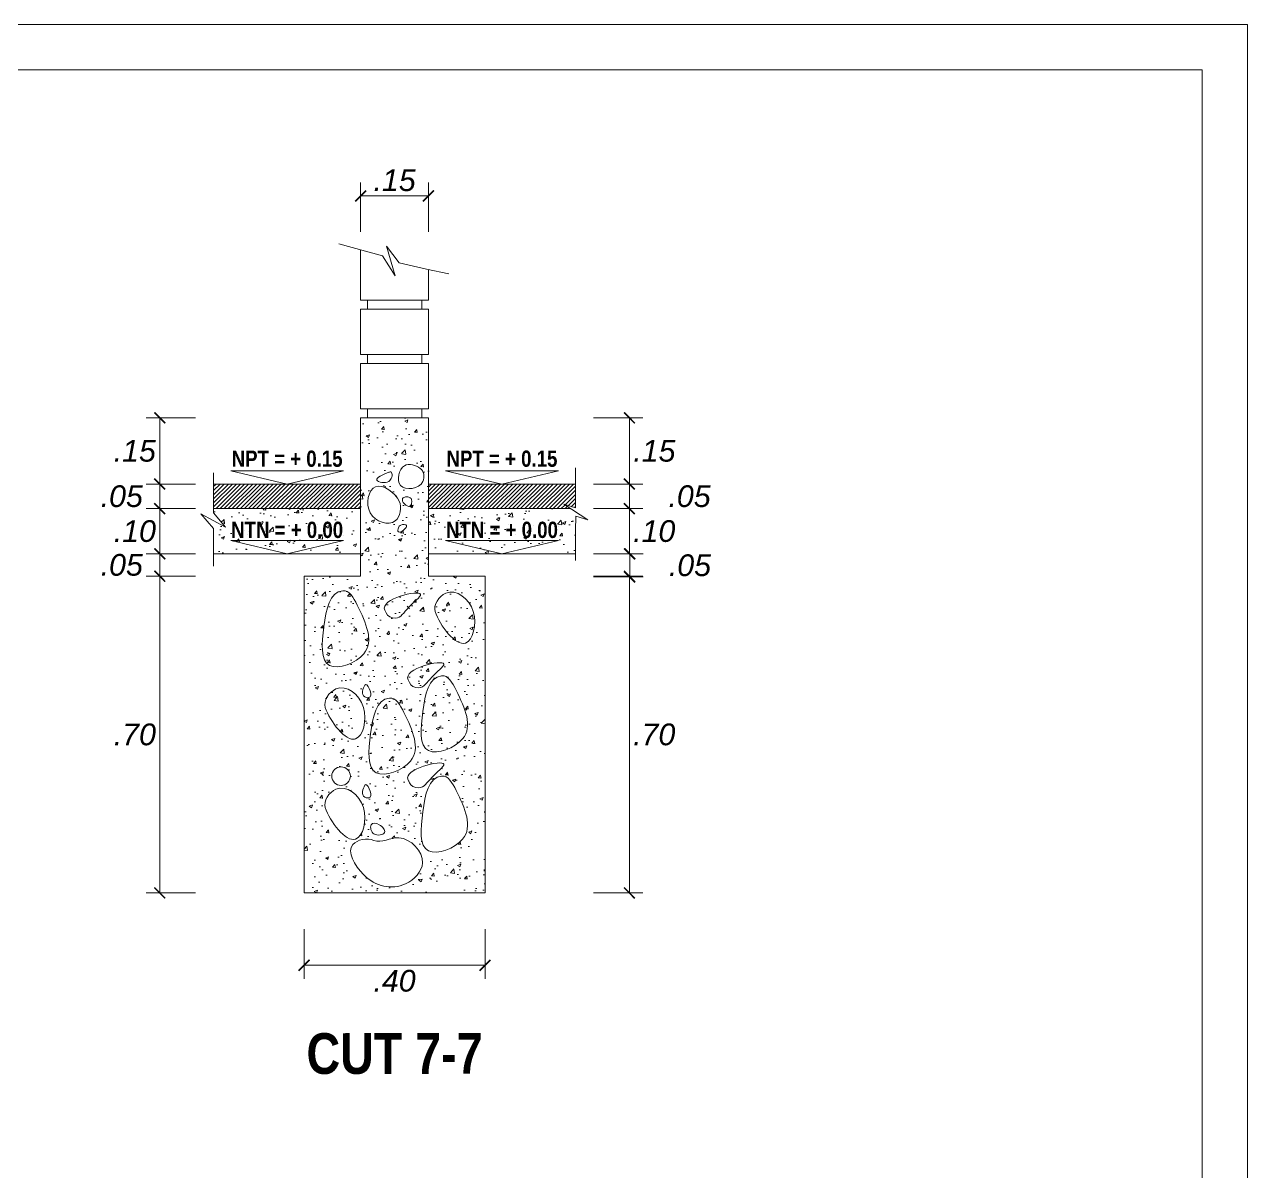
# Model space of a CAD drawing. Header units: millimetres. Extents: x 68 to 194, y 47 to 103.
# Drawn here: x 186.99 to 193.75, y 96.32 to 102.66 of the extents above; entities that cross this region are included whole.
import ezdxf
from ezdxf.enums import TextEntityAlignment as Align

# ---------------------------------------------------------------- set-up
doc = ezdxf.new("R2010")
doc.units = ezdxf.units.MM
doc.linetypes.add('CENTER2', pattern=[28.575, 19.05, -3.175, 3.175, -3.175])
for name, color, linetype, lineweight in [('A_Texto', 43, 'Continuous', 9), ('E_Cimentación', 150, 'Continuous', 50), ('E_Columna', 3, 'Continuous', 25), ('Estribo', 1, 'CENTER2', 20), ('G_Achurados', 54, 'Continuous', 5), ('G_Complemento', 30, 'Continuous', 20), ('G_Texto', 122, 'Continuous', 20)]:
    doc.layers.add(name, color=color, linetype=linetype, lineweight=lineweight)
doc.layers.add('E_Concreto', color=157, linetype='Continuous')
doc.layers.add('G_Acotación', color=171, linetype='Continuous')
doc.styles.add('ARIAL', font='ariali.ttf', dxfattribs={"height": 0.12})
doc.styles.add('Cotas', font='ARIALNB.TTF', dxfattribs={"height": 0.1})
doc.styles.add('Notas', font='ARIALNB.TTF', dxfattribs={"height": 0.15})
doc.dimstyles.new('Lenin_20', dxfattribs={"dimscale": 0.5, "dimtxt": 0.1, "dimasz": 0.12, "dimexe": 0.15, "dimexo": 0.2, "dimgap": 0.05, "dimtad": 2, "dimtih": 1, "dimtoh": 1, "dimlfac": 0.4, "dimzin": 4, "dimdsep": 46, "dimtxsty": 'ARIAL', "dimblk": 'ARCHTICK', "dimcen": 0.12, "dimclrd": 256, "dimclre": 256, "dimclrt": 4, "dimazin": 1, "dimtm": 1e-09, "dimtfac": 1, "dimtmove": 2, "dimatfit": 2, "dimldrblk": 'ARCHTICK', "dimfxl": 0, "dimtolj": 1, "dimlwd": 13, "dimlwe": 18, "dimarcsym": 0})
pattern_1 = [(50, (4.89783, -2.77597), (0.18218467, -0.01593909), [0.01905, -0.20955]), (355, (4.89783, -2.77597), (-0.03524283, 0.19105664), [0.01524, -0.16764]), (100.451, (4.91301, -2.7773), (0.1469425, 0.17511669), [0.01619, -0.17809]), (46.1842, (4.89783, -2.72517), (0.27107904, -0.04204233), [0.028575, -0.314325]), (96.6356, (4.92042, -2.72867), (0.23740423, 0.24742556), [0.024285, -0.267135]), (351.184, (4.89783, -2.72517), (0.2374046, 0.2474251), [0.02286, -0.25146]), (21, (4.92323, -2.73787), (0.15161488, -0.10226552), [0.01905, -0.20955]), (326, (4.92323, -2.73787), (0.06180203, 0.18418797), [0.01524, -0.16764]), (71.4514, (4.93586, -2.74639), (0.21341649, 0.08192286), [0.01619, -0.17809]), (37.5, (4.89783, -2.775966), (0.003088603, 0.084555039), [0, -0.165608, 0, -0.17018, 0, -0.168275]), (7.5, (4.89783, -2.77597), (0.066819663, 0.100180575), [0, -0.097028, 0, -0.161798, 0, -0.064135]), (327.5, (4.841185, -2.775966), (0.135590595, -0.005728744), [0, -0.0635, 0, -0.19812, 0, -0.26289]), (317.5, (4.81579, -2.77597), (0.14812918, 0.02542649), [0, -0.08255, 0, -0.131572, 0, -0.18669])]

# ---------------------------------------------------------------- blocks, each defined once
blk = doc.blocks.new('_ArchTick')
at = {"color": 0, "linetype": 'ByBlock', "const_width": 0.15}
blk.add_lwpolyline([(-0.5, -0.5), (0.5, 0.5)], dxfattribs=at)
blk = doc.blocks.new('*D840')
at = {"layer": 'Defpoints', "color": 0}
for p in [(188.5371, 97.8598), (189.5371, 97.8598), (189.5371, 97.4598)]:
    blk.add_point(p, dxfattribs=at)
at = {"layer": 'G_Acotación', "lineweight": 18}
for p, q in [((188.5371, 97.6598), (188.5371, 97.3848)), ((189.5371, 97.6598), (189.5371, 97.3848))]:
    blk.add_line(p, q, dxfattribs=at)
at = {"layer": 'G_Acotación', "lineweight": 13}
blk.add_line((188.5371, 97.4598), (189.5371, 97.4598), dxfattribs=at)
at = {"layer": 'G_Acotación', "lineweight": 13, "xscale": 0.06, "yscale": 0.06, "zscale": 0.06, "rotation": 180}
blk.add_blockref('_ArchTick', (188.5371, 97.4598), dxfattribs=at)
at = {"layer": 'G_Acotación', "lineweight": 13, "xscale": 0.06, "yscale": 0.06, "zscale": 0.06}
blk.add_blockref('_ArchTick', (189.5371, 97.4598), dxfattribs=at)
at = {"layer": 'G_Acotación', "color": 4, "lineweight": 5, "insert": (189.0371, 97.3736), "char_height": 0.12, "attachment_point": 5, "style": 'ARIAL'}
blk.add_mtext('\\A1;.40', dxfattribs=at)
blk = doc.blocks.new('*D841')
at = {"layer": 'Defpoints', "color": 0}
for p in [(190.0371, 99.6098), (190.3351, 99.6098), (190.0371, 97.8598)]:
    blk.add_point(p, dxfattribs=at)
at = {"layer": 'G_Acotación', "lineweight": 18}
for p, q in [((190.1371, 99.6098), (190.4101, 99.6098)), ((190.1371, 97.8598), (190.4101, 97.8598))]:
    blk.add_line(p, q, dxfattribs=at)
at = {"layer": 'G_Acotación', "lineweight": 13}
blk.add_line((190.3351, 97.8598), (190.3351, 99.6098), dxfattribs=at)
at = {"layer": 'G_Acotación', "lineweight": 13, "xscale": 0.06, "yscale": 0.06, "zscale": 0.06}
for p, rotation in [((190.3351, 99.6098), 90), ((190.3351, 97.8598), 270)]:
    blk.add_blockref('_ArchTick', p, dxfattribs=dict(at, rotation=rotation))
at = {"layer": 'G_Acotación', "color": 4, "lineweight": 5, "insert": (190.4725, 98.7348), "char_height": 0.12, "attachment_point": 5, "style": 'ARIAL'}
blk.add_mtext('\\A1;.70', dxfattribs=at)
blk = doc.blocks.new('*D842')
at = {"layer": 'Defpoints', "color": 0}
for p in [(190.0371, 99.9835), (190.3351, 99.9835), (190.0371, 99.7334)]:
    blk.add_point(p, dxfattribs=at)
at = {"layer": 'G_Acotación', "lineweight": 18}
for p, q in [((190.1371, 99.9835), (190.4101, 99.9835)), ((190.1371, 99.7334), (190.4101, 99.7334))]:
    blk.add_line(p, q, dxfattribs=at)
at = {"layer": 'G_Acotación', "lineweight": 13}
blk.add_line((190.3351, 99.7334), (190.3351, 99.9835), dxfattribs=at)
at = {"layer": 'G_Acotación', "lineweight": 13, "xscale": 0.06, "yscale": 0.06, "zscale": 0.06}
for p, rotation in [((190.3351, 99.9835), 90), ((190.3351, 99.7334), 270)]:
    blk.add_blockref('_ArchTick', p, dxfattribs=dict(at, rotation=rotation))
at = {"layer": 'G_Acotación', "color": 4, "lineweight": 5, "insert": (190.4725, 99.8585), "char_height": 0.12, "attachment_point": 5, "style": 'ARIAL'}
blk.add_mtext('\\A1;.10', dxfattribs=at)
blk = doc.blocks.new('*D850')
at = {"layer": 'Defpoints', "color": 0}
for p in [(190.0371, 100.119), (190.3351, 100.119), (190.0371, 99.9835)]:
    blk.add_point(p, dxfattribs=at)
at = {"layer": 'G_Acotación', "lineweight": 18}
for p, q in [((190.1371, 100.119), (190.4101, 100.119)), ((190.1371, 99.9835), (190.4101, 99.9835))]:
    blk.add_line(p, q, dxfattribs=at)
at = {"layer": 'G_Acotación', "lineweight": 13}
blk.add_line((190.3351, 99.9835), (190.3351, 100.119), dxfattribs=at)
at = {"layer": 'G_Acotación', "lineweight": 13, "xscale": 0.06, "yscale": 0.06, "zscale": 0.06}
for p, rotation in [((190.3351, 100.119), 90), ((190.3351, 99.9835), 270)]:
    blk.add_blockref('_ArchTick', p, dxfattribs=dict(at, rotation=rotation))
at = {"layer": 'G_Acotación', "color": 4, "lineweight": 5, "insert": (190.6676, 100.0512), "char_height": 0.12, "attachment_point": 5, "style": 'ARIAL'}
blk.add_mtext('\\A1;.05', dxfattribs=at)
blk = doc.blocks.new('*D851')
at = {"layer": 'Defpoints', "color": 0}
for p in [(190.0371, 100.4848), (190.3351, 100.4848), (190.0371, 100.119)]:
    blk.add_point(p, dxfattribs=at)
at = {"layer": 'G_Acotación', "lineweight": 18}
for p, q in [((190.1371, 100.4848), (190.4101, 100.4848)), ((190.1371, 100.119), (190.4101, 100.119))]:
    blk.add_line(p, q, dxfattribs=at)
at = {"layer": 'G_Acotación', "lineweight": 13}
blk.add_line((190.3351, 100.119), (190.3351, 100.4848), dxfattribs=at)
at = {"layer": 'G_Acotación', "lineweight": 13, "xscale": 0.06, "yscale": 0.06, "zscale": 0.06}
for p, rotation in [((190.3351, 100.4848), 90), ((190.3351, 100.119), 270)]:
    blk.add_blockref('_ArchTick', p, dxfattribs=dict(at, rotation=rotation))
at = {"layer": 'G_Acotación', "color": 4, "lineweight": 5, "insert": (190.4731, 100.3019), "char_height": 0.12, "attachment_point": 5, "style": 'ARIAL'}
blk.add_mtext('\\A1;.15', dxfattribs=at)
blk = doc.blocks.new('*D843')
at = {"layer": 'Defpoints', "color": 0}
for p in [(188.8496, 101.711), (188.8496, 101.4127), (189.2246, 101.4127)]:
    blk.add_point(p, dxfattribs=at)
at = {"layer": 'G_Acotación', "lineweight": 18}
for p, q in [((188.8496, 101.5127), (188.8496, 101.786)), ((189.2246, 101.5127), (189.2246, 101.786))]:
    blk.add_line(p, q, dxfattribs=at)
at = {"layer": 'G_Acotación', "lineweight": 13}
blk.add_line((189.2246, 101.711), (188.8496, 101.711), dxfattribs=at)
at = {"layer": 'G_Acotación', "lineweight": 13, "xscale": 0.06, "yscale": 0.06, "zscale": 0.06, "rotation": 180}
blk.add_blockref('_ArchTick', (188.8496, 101.711), dxfattribs=at)
at = {"layer": 'G_Acotación', "lineweight": 13, "xscale": 0.06, "yscale": 0.06, "zscale": 0.06}
blk.add_blockref('_ArchTick', (189.2246, 101.711), dxfattribs=at)
at = {"layer": 'G_Acotación', "color": 4, "lineweight": 5, "insert": (189.0371, 101.7973), "char_height": 0.12, "attachment_point": 5, "style": 'ARIAL'}
blk.add_mtext('\\A1;.15', dxfattribs=at)
blk = doc.blocks.new('*D844')
at = {"layer": 'Defpoints', "color": 0}
for p in [(187.7391, 99.6098), (188.0371, 99.6098), (188.0371, 97.8598)]:
    blk.add_point(p, dxfattribs=at)
at = {"layer": 'G_Acotación', "lineweight": 18}
for p, q in [((187.9371, 99.6098), (187.6641, 99.6098)), ((187.9371, 97.8598), (187.6641, 97.8598))]:
    blk.add_line(p, q, dxfattribs=at)
at = {"layer": 'G_Acotación', "lineweight": 13}
blk.add_line((187.7391, 97.8598), (187.7391, 99.6098), dxfattribs=at)
at = {"layer": 'G_Acotación', "lineweight": 13, "xscale": 0.06, "yscale": 0.06, "zscale": 0.06}
for p, rotation in [((187.7391, 99.6098), 90), ((187.7391, 97.8598), 270)]:
    blk.add_blockref('_ArchTick', p, dxfattribs=dict(at, rotation=rotation))
at = {"layer": 'G_Acotación', "color": 4, "lineweight": 5, "insert": (187.6016, 98.7348), "char_height": 0.12, "attachment_point": 5, "style": 'ARIAL'}
blk.add_mtext('\\A1;.70', dxfattribs=at)
blk = doc.blocks.new('*D845')
at = {"layer": 'Defpoints', "color": 0}
for p in [(187.7391, 99.9835), (188.0371, 99.9835), (188.0371, 99.7334)]:
    blk.add_point(p, dxfattribs=at)
at = {"layer": 'G_Acotación', "lineweight": 18}
for p, q in [((187.9371, 99.9835), (187.6641, 99.9835)), ((187.9371, 99.7334), (187.6641, 99.7334))]:
    blk.add_line(p, q, dxfattribs=at)
at = {"layer": 'G_Acotación', "lineweight": 13}
blk.add_line((187.7391, 99.7334), (187.7391, 99.9835), dxfattribs=at)
at = {"layer": 'G_Acotación', "lineweight": 13, "xscale": 0.06, "yscale": 0.06, "zscale": 0.06}
for p, rotation in [((187.7391, 99.9835), 90), ((187.7391, 99.7334), 270)]:
    blk.add_blockref('_ArchTick', p, dxfattribs=dict(at, rotation=rotation))
at = {"layer": 'G_Acotación', "color": 4, "lineweight": 5, "insert": (187.6016, 99.8585), "char_height": 0.12, "attachment_point": 5, "style": 'ARIAL'}
blk.add_mtext('\\A1;.10', dxfattribs=at)
blk = doc.blocks.new('*D846')
at = {"layer": 'Defpoints', "color": 0}
for p in [(187.7391, 100.119), (188.0371, 100.119), (188.0371, 99.9835)]:
    blk.add_point(p, dxfattribs=at)
at = {"layer": 'G_Acotación', "lineweight": 18}
for p, q in [((187.9371, 100.119), (187.6641, 100.119)), ((187.9371, 99.9835), (187.6641, 99.9835))]:
    blk.add_line(p, q, dxfattribs=at)
at = {"layer": 'G_Acotación', "lineweight": 13}
blk.add_line((187.7391, 99.9835), (187.7391, 100.119), dxfattribs=at)
at = {"layer": 'G_Acotación', "lineweight": 13, "xscale": 0.06, "yscale": 0.06, "zscale": 0.06}
for p, rotation in [((187.7391, 100.119), 90), ((187.7391, 99.9835), 270)]:
    blk.add_blockref('_ArchTick', p, dxfattribs=dict(at, rotation=rotation))
at = {"layer": 'G_Acotación', "color": 4, "lineweight": 5, "insert": (187.5291, 100.0512), "char_height": 0.12, "attachment_point": 5, "style": 'ARIAL'}
blk.add_mtext('\\A1;.05', dxfattribs=at)
blk = doc.blocks.new('*D847')
at = {"layer": 'Defpoints', "color": 0}
for p in [(187.7391, 100.4848), (188.0371, 100.4848), (188.0371, 100.119)]:
    blk.add_point(p, dxfattribs=at)
at = {"layer": 'G_Acotación', "lineweight": 18}
for p, q in [((187.9371, 100.4848), (187.6641, 100.4848)), ((187.9371, 100.119), (187.6641, 100.119))]:
    blk.add_line(p, q, dxfattribs=at)
at = {"layer": 'G_Acotación', "lineweight": 13}
blk.add_line((187.7391, 100.119), (187.7391, 100.4848), dxfattribs=at)
at = {"layer": 'G_Acotación', "lineweight": 13, "xscale": 0.06, "yscale": 0.06, "zscale": 0.06}
for p, rotation in [((187.7391, 100.4848), 90), ((187.7391, 100.119), 270)]:
    blk.add_blockref('_ArchTick', p, dxfattribs=dict(at, rotation=rotation))
at = {"layer": 'G_Acotación', "color": 4, "lineweight": 5, "insert": (187.601, 100.3019), "char_height": 0.12, "attachment_point": 5, "style": 'ARIAL'}
blk.add_mtext('\\A1;.15', dxfattribs=at)
blk = doc.blocks.new('*D848')
at = {"layer": 'Defpoints', "color": 0}
for p in [(187.7391, 99.7334), (188.0371, 99.7334), (188.0371, 99.6098)]:
    blk.add_point(p, dxfattribs=at)
at = {"layer": 'G_Acotación', "lineweight": 18}
for p, q in [((187.9371, 99.7334), (187.6641, 99.7334)), ((187.9371, 99.6098), (187.6641, 99.6098))]:
    blk.add_line(p, q, dxfattribs=at)
at = {"layer": 'G_Acotación', "lineweight": 13}
blk.add_line((187.7391, 99.6098), (187.7391, 99.7334), dxfattribs=at)
at = {"layer": 'G_Acotación', "lineweight": 13, "xscale": 0.06, "yscale": 0.06, "zscale": 0.06}
for p, rotation in [((187.7391, 99.7334), 90), ((187.7391, 99.6098), 270)]:
    blk.add_blockref('_ArchTick', p, dxfattribs=dict(at, rotation=rotation))
at = {"layer": 'G_Acotación', "color": 4, "lineweight": 5, "insert": (187.5291, 99.6716), "char_height": 0.12, "attachment_point": 5, "style": 'ARIAL'}
blk.add_mtext('\\A1;.05', dxfattribs=at)
blk = doc.blocks.new('*D849')
at = {"layer": 'Defpoints', "color": 0}
for p in [(190.0371, 99.7334), (190.3371, 99.7334), (190.0371, 99.6056)]:
    blk.add_point(p, dxfattribs=at)
at = {"layer": 'G_Acotación', "lineweight": 18}
for p, q in [((190.1371, 99.7334), (190.4121, 99.7334)), ((190.1371, 99.6056), (190.4121, 99.6056))]:
    blk.add_line(p, q, dxfattribs=at)
at = {"layer": 'G_Acotación', "lineweight": 13}
blk.add_line((190.3371, 99.6056), (190.3371, 99.7334), dxfattribs=at)
at = {"layer": 'G_Acotación', "lineweight": 13, "xscale": 0.06, "yscale": 0.06, "zscale": 0.06}
for p, rotation in [((190.3371, 99.7334), 90), ((190.3371, 99.6056), 270)]:
    blk.add_blockref('_ArchTick', p, dxfattribs=dict(at, rotation=rotation))
at = {"layer": 'G_Acotación', "color": 4, "lineweight": 5, "insert": (190.6697, 99.6695), "char_height": 0.12, "attachment_point": 5, "style": 'ARIAL'}
blk.add_mtext('\\A1;.05', dxfattribs=at)

msp = doc.modelspace()

# ---------------------------------------------------------------- hatches: boundary and pattern name
at = {"layer": 'E_Concreto', "lineweight": 5}
h = msp.add_hatch(dxfattribs=at)
h.set_pattern_fill('AR-CONC', color=256, scale=0.001, style=0)
h.set_pattern_definition([(50, (-17.15248, 33.30307), (0.18218467, -0.01593909), [0.01905, -0.20955]), (355, (-17.15248, 33.30307), (-0.03524283, 0.19105664), [0.01524, -0.16764]), (100.451, (-17.1373, 33.30174), (0.1469425, 0.17511669), [0.01619, -0.17809]), (46.1842, (-17.15248, 33.35387), (0.27107904, -0.04204233), [0.028575, -0.314325]), (96.6356, (-17.1299, 33.35037), (0.23740423, 0.24742556), [0.024285, -0.267135]), (351.184, (-17.15248, 33.35387), (0.2374046, 0.2474251), [0.02286, -0.25146]), (21, (-17.12708, 33.34117), (0.15161488, -0.10226552), [0.01905, -0.20955]), (326, (-17.12708, 33.34117), (0.06180203, 0.18418797), [0.01524, -0.16764]), (71.4514, (-17.11444, 33.33265), (0.21341649, 0.08192286), [0.01619, -0.17809]), (37.5, (-17.15248, 33.30307), (0.003088603, 0.084555039), [0, -0.165608, 0, -0.17018, 0, -0.168275]), (7.5, (-17.15248, 33.30307), (0.066819663, 0.100180575), [0, -0.097028, 0, -0.161798, 0, -0.064135]), (327.5, (-17.20912, 33.30307), (0.135590595, -0.005728744), [0, -0.0635, 0, -0.19812, 0, -0.26289]), (317.5, (-17.23452, 33.30307), (0.14812918, 0.02542649), [0, -0.08255, 0, -0.131572, 0, -0.18669])])
h.paths.add_polyline_path([(189.2246, 100.4848), (189.2246, 99.6098), (189.5371, 99.6098), (189.5371, 97.8598), (188.5371, 97.8598), (188.5371, 99.6098), (188.8496, 99.6098), (188.8496, 100.4848)])
edge = h.paths.add_edge_path(flags=16)
edge.add_spline(control_points=[(189.1315, 100.0341), (189.1347, 100.0215), (189.1288, 99.9832), (189.0893, 100.0068), (189.0735, 100.0385), (189.0963, 100.0492), (189.1142, 100.0489), (189.1294, 100.0424), (189.1315, 100.0341)], knot_values=[0, 0, 0, 0, 0.039013, 0.072904, 0.102826, 0.121909, 0.133746, 0.159346, 0.159346, 0.159346, 0.159346], degree=3, periodic=0)
edge = h.paths.add_edge_path(flags=16)
edge.add_spline(control_points=[(189.0984, 99.8756), (189.0885, 99.8641), (189.0532, 99.8368), (189.0556, 99.8796), (189.0719, 99.8959), (189.1094, 99.8989), (189.1016, 99.8794), (189.0984, 99.8756)], knot_values=[0, 0, 0, 0, 0.045529, 0.069183, 0.089262, 0.120129, 0.13509, 0.13509, 0.13509, 0.13509], degree=3, periodic=0)
edge = h.paths.add_edge_path(flags=16)
edge.add_spline(control_points=[(189.0194, 100.1841), (189.0282, 100.1688), (189.0143, 100.113), (188.8998, 100.1396), (188.9788, 100.1755), (189.017, 100.1883), (189.0194, 100.1841)], knot_values=[0, 0, 0, 0, 0.052822, 0.118575, 0.197097, 0.21162, 0.21162, 0.21162, 0.21162], degree=3, periodic=0)
edge = h.paths.add_edge_path(flags=16)
edge.add_spline(control_points=[(189.1791, 100.2059), (189.1994, 100.1917), (189.2172, 100.0996), (189.0307, 100.0692), (189.0707, 100.2511), (189.155, 100.2227), (189.1791, 100.2059)], knot_values=[0, 0, 0, 0, 0.073991, 0.199337, 0.310324, 0.398659, 0.398659, 0.398659, 0.398659], degree=3, periodic=0)
edge = h.paths.add_edge_path(flags=16)
edge.add_spline(control_points=[(189.063, 100.0245), (189.0791, 99.9912), (189.0586, 99.8688), (188.8576, 99.9333), (188.9098, 100.1695), (189.0407, 100.0704), (189.063, 100.0245)], knot_values=[0, 0, 0, 0, 0.110987, 0.255656, 0.403639, 0.55678, 0.55678, 0.55678, 0.55678], degree=3, periodic=0)
edge = h.paths.add_edge_path(flags=16)
edge.add_spline(control_points=[(189.2974, 98.5055), (189.3348, 98.5099), (189.4087, 98.3659), (189.5043, 98.1553), (189.1652, 98.0286), (189.1895, 98.3131), (189.2235, 98.4967), (189.2974, 98.5055)], knot_values=[0, 0, 0, 0, 0.112912, 0.383799, 0.583565, 0.801617, 1.02504, 1.02504, 1.02504, 1.02504], degree=3, periodic=0)
edge = h.paths.add_edge_path(flags=16)
edge.add_spline(control_points=[(188.9232, 98.1496), (188.8867, 98.1645), (188.7451, 98.1395), (188.8695, 97.9076), (189.0751, 97.8626), (189.2467, 98.0327), (189.0778, 98.2134), (188.966, 98.1322), (188.9232, 98.1496)], knot_values=[0, 0, 0, 0, 0.118201, 0.294893, 0.532739, 0.682359, 0.872321, 1.011046, 1.011046, 1.011046, 1.011046], degree=3, periodic=0)
edge = h.paths.add_edge_path(flags=16)
edge.add_arc((188.7416, 98.5051), 0.0513, 0, 360)
edge = h.paths.add_edge_path(flags=16)
edge.add_spline(control_points=[(189.1192, 98.4688), (189.1238, 98.4499), (189.1923, 98.4225), (189.2316, 98.5001), (189.404, 98.6227), (189.0649, 98.5406), (189.118, 98.4741), (189.1192, 98.4688)], knot_values=[0, 0, 0, 0, 0.05853, 0.15149, 0.250185, 0.466126, 0.482352, 0.482352, 0.482352, 0.482352], degree=3, periodic=0)
edge = h.paths.add_edge_path(flags=16)
edge.add_spline(control_points=[(188.9087, 98.2367), (188.9003, 98.2212), (188.9126, 98.1694), (189.0039, 98.1836), (188.9597, 98.2419), (188.9156, 98.2495), (188.9087, 98.2367)], knot_values=[0, 0, 0, 0, 0.052822, 0.111363, 0.163695, 0.207263, 0.207263, 0.207263, 0.207263], degree=3, periodic=0)
edge = h.paths.add_edge_path(flags=16)
edge.add_spline(control_points=[(188.8724, 98.4543), (188.8606, 98.436), (188.8494, 98.3865), (188.9298, 98.3786), (188.8852, 98.4744), (188.8724, 98.4543)], knot_values=[0, 0, 0, 0, 0.065297, 0.094342, 0.165807, 0.165807, 0.165807, 0.165807], degree=3, periodic=0)
edge = h.paths.add_edge_path(flags=16)
edge.add_spline(control_points=[(188.6545, 98.331), (188.6801, 98.2548), (188.83, 98.0513), (188.9121, 98.3506), (188.7263, 98.4924), (188.6421, 98.368), (188.6545, 98.331)], knot_values=[0, 0, 0, 0, 0.241271, 0.420764, 0.603983, 0.720994, 0.720994, 0.720994, 0.720994], degree=3, periodic=0)
h = msp.add_hatch(dxfattribs=at)
h.set_pattern_fill('AR-CONC', color=256, scale=0.001, style=0)
h.set_pattern_definition(pattern_1)
h.paths.add_polyline_path([(188.8496, 99.7334), (188.8496, 99.9835), (188.0371, 99.9835), (188.0371, 99.9598), (188.1022, 99.8802), (187.9669, 99.9547), (188.0371, 99.8728), (188.0371, 99.7334)])
h = msp.add_hatch(dxfattribs=at)
h.set_pattern_fill('AR-CONC', color=256, scale=0.001, style=0)
h.set_pattern_definition(pattern_1)
h.paths.add_polyline_path([(189.2246, 99.9835), (189.2246, 99.7334), (190.0371, 99.7334), (190.0371, 99.8055), (190.0371, 99.8617), (190.0385, 99.9416), (190.1061, 99.9205), (190.0085, 99.9835)])
at = {"layer": 'G_Achurados', "lineweight": 5, "ltscale": 0.05}
h = msp.add_hatch(dxfattribs=at)
h.set_pattern_fill('ANSI31', color=256, scale=0.005, style=0)
h.set_pattern_definition([(45, (-868.398885, -790.420735), (-0.01122532015, 0.01122532015), [])])
h.paths.add_polyline_path([(188.0371, 100.119), (188.0371, 99.9835), (188.8496, 99.9835), (188.8496, 100.119)])
h.paths.add_polyline_path([(189.2246, 100.119), (189.2246, 99.9835), (190.0085, 99.9835), (189.972, 100.0071), (190.0371, 99.9868), (190.0371, 100.119)])

# ---------------------------------------------------------------- linework, layer by layer
at = {"lineweight": 5}
for points in [[(193.7519, 75.1029), (193.7519, 102.6587), (152.7019, 102.6587), (152.7019, 75.1029)], [(193.5019, 75.3529), (193.5019, 102.4087), (152.9519, 102.4087), (152.9519, 75.3529)]]:
    msp.add_lwpolyline(points, close=True, dxfattribs=at)
at = {"layer": 'E_Cimentación', "color": 3, "lineweight": 5}
msp.add_lwpolyline([(189.2246, 100.4848), (189.2246, 99.6098), (189.5371, 99.6098), (189.5371, 97.8598), (188.5371, 97.8598), (188.5371, 99.6098), (188.8496, 99.6098), (188.8496, 100.4848), (189.2246, 100.4848)], dxfattribs=at)
at = {"layer": 'E_Columna', "lineweight": 5}
for p, q in [((189.2246, 100.4848), (188.8496, 100.4848)), ((189.2246, 100.1084), (189.2246, 99.9834)), ((188.8496, 99.9835), (188.0371, 99.9835)), ((190.0085, 99.9835), (189.2246, 99.9835)), ((189.2246, 99.9834), (189.2246, 99.7334)), ((188.8496, 99.7334), (188.0371, 99.7334)), ((188.0371, 99.6974), (188.0371, 99.7334)), ((189.2246, 99.7334), (190.0371, 99.7334)), ((190.0371, 99.7334), (190.0371, 99.6974)), ((188.5371, 99.6098), (188.5371, 97.8598)), ((189.5371, 97.8598), (189.5371, 97.8598))]:
    msp.add_line(p, q, dxfattribs=at)
at = {"layer": 'E_Concreto', "color": 7, "lineweight": 5}
msp.add_circle((188.7416, 98.5051), 0.0513, dxfattribs=at)
for points, start_tangent, end_tangent in [([(189.1791, 100.2059), (189.1937, 100.1333), (189.0702, 100.1116), (189.092, 100.2204), (189.1791, 100.2059)], (0.819678, -0.572825), (0.819678, -0.572825)), ([(189.0194, 100.1841), (189.0049, 100.1333), (188.9395, 100.1406), (189.0049, 100.1841), (189.0194, 100.1841)], (0.497705, -0.867346), (0.497705, -0.867346)), ([(189.063, 100.0245), (189.0412, 99.9157), (188.9032, 99.9592), (188.9323, 100.1043), (189.063, 100.0245)], (0.436947, -0.899487), (0.436947, -0.899487)), ([(189.1315, 100.0341), (189.1221, 99.9963), (189.0913, 100.0105), (189.0818, 100.0389), (189.0984, 100.0483), (189.1102, 100.0483), (189.1315, 100.0341)], (0.244182, -0.96973), (0.244182, -0.96973)), ([(189.0984, 99.8756), (189.0581, 99.8544), (189.0581, 99.878), (189.0723, 99.8922), (189.1031, 99.8898), (189.0984, 99.8756)], (-0.648683, -0.761059), (-0.648683, -0.761059)), ([(188.7507, 99.5297), (188.8306, 99.4499), (188.8669, 99.1815), (188.6781, 99.1162), (188.6467, 99.332), (188.7507, 99.5297)], (0.993061, 0.117597), (0.993061, 0.117597)), ([(188.9906, 99.4077), (189.0415, 99.3786), (189.1141, 99.4367), (189.181, 99.5092), (188.9834, 99.4222), (188.9906, 99.4077)], (0.234801, -0.972044), (0.234801, -0.972044)), ([(189.2618, 99.4141), (189.4288, 99.24), (189.4724, 99.4141), (189.3199, 99.5157), (189.2618, 99.4141)], (0.318131, -0.948047), (0.318131, -0.948047)), ([(189.1192, 99.0228), (189.1701, 98.9938), (189.2427, 99.0519), (189.3096, 99.1244), (189.112, 99.0374), (189.1192, 99.0228)], (0.234801, -0.972044), (0.234801, -0.972044)), ([(189.2974, 99.0595), (189.3773, 98.9797), (189.4136, 98.7112), (189.2248, 98.6459), (189.1935, 98.8617), (189.2974, 99.0595)], (0.993061, 0.117597), (0.993061, 0.117597)), ([(188.6545, 98.885), (188.8215, 98.7109), (188.8651, 98.885), (188.7126, 98.9866), (188.6545, 98.885)], (0.318131, -0.948047), (0.318131, -0.948047)), ([(188.8724, 99.0083), (188.8724, 98.943), (188.9014, 98.943), (188.8724, 99.0083)], (-0.538019, -0.842933), (-0.538019, -0.842933)), ([(189.0086, 98.9366), (189.0884, 98.8568), (189.1247, 98.5883), (188.9359, 98.523), (188.9046, 98.7388), (189.0086, 98.9366)], (0.993061, 0.117597), (0.993061, 0.117597)), ([(189.1192, 98.4688), (189.1701, 98.4398), (189.2427, 98.4979), (189.3096, 98.5704), (189.112, 98.4834), (189.1192, 98.4688)], (0.234801, -0.972044), (0.234801, -0.972044)), ([(189.2974, 98.5055), (189.3773, 98.4257), (189.4136, 98.1572), (189.2248, 98.0919), (189.1935, 98.3077), (189.2974, 98.5055)], (0.993061, 0.117597), (0.993061, 0.117597)), ([(188.6545, 98.331), (188.8215, 98.1569), (188.8651, 98.331), (188.7126, 98.4326), (188.6545, 98.331)], (0.318131, -0.948047), (0.318131, -0.948047)), ([(188.8724, 98.4543), (188.8724, 98.389), (188.9014, 98.389), (188.8724, 98.4543)], (-0.538019, -0.842933), (-0.538019, -0.842933)), ([(188.9087, 98.2367), (188.9232, 98.1859), (188.9813, 98.1932), (188.9522, 98.2367), (188.9087, 98.2367)], (-0.475844, -0.879529), (-0.475844, -0.879529)), ([(188.9232, 98.1496), (188.807, 98.1279), (188.8651, 97.961), (189.0975, 97.9102), (189.1918, 98.0263), (189.0611, 98.1641), (188.9232, 98.1496)], (-0.926216, 0.376993), (-0.926216, 0.376993))]:
    msp.add_spline(points, degree=3, dxfattribs=dict(at, start_tangent=start_tangent, end_tangent=end_tangent))
at = {"layer": 'Estribo', "lineweight": 5}
msp.add_lwpolyline([(189.1201, 99.4294), (189.107, 99.4445)], dxfattribs=at)
at = {"layer": 'G_Acotación', "lineweight": 5}
for p, q in [((188.0371, 100.119), (188.8496, 100.119)), ((189.2246, 100.119), (190.0371, 100.119))]:
    msp.add_line(p, q, dxfattribs=at)
at = {"layer": 'G_Complemento', "color": 1, "lineweight": 5}
for p, q in [((188.8871, 101.0848), (188.8871, 101.1348)), ((188.8871, 101.0848), (188.8871, 101.1348)), ((188.8871, 101.0848), (188.8871, 101.1348)), ((189.1871, 101.0848), (189.1871, 101.1348)), ((189.1871, 101.0848), (189.1871, 101.1348)), ((189.1871, 101.0848), (189.1871, 101.1348)), ((189.1871, 101.0848), (189.1871, 101.1348)), ((189.1871, 101.0848), (189.1871, 101.1348)), ((189.1871, 101.0848), (189.1871, 101.1348)), ((188.8871, 100.7848), (188.8871, 100.8348)), ((189.1871, 100.7848), (189.1871, 100.8348)), ((189.1871, 100.7848), (189.1871, 100.8348)), ((188.8871, 100.4848), (188.8871, 100.5348)), ((189.1871, 100.4848), (189.1871, 100.5348)), ((189.1871, 100.4848), (189.1871, 100.5348))]:
    msp.add_line(p, q, dxfattribs=at)
at = {"layer": 'G_Complemento', "color": 7, "lineweight": 5}
for p, q in [((188.0371, 99.8723), (188.0371, 99.7803)), ((188.0371, 99.8723), (188.0371, 99.6657)), ((190.0371, 99.7334), (190.0371, 99.8055))]:
    msp.add_line(p, q, dxfattribs=at)
at = {"layer": 'G_Complemento', "lineweight": 5}
msp.add_lwpolyline([(188.7292, 101.4472), (188.97, 101.3804), (189.0414, 101.2699), (188.9918, 101.4342), (189.0619, 101.3424), (189.2145, 101.307), (189.3367, 101.2809)], dxfattribs=at)
at = {"layer": 'G_Complemento', "color": 1, "lineweight": 5}
msp.add_lwpolyline([(189.2246, 101.3048), (189.2246, 101.1348), (188.8496, 101.1348), (188.8496, 101.4138)], dxfattribs=at)
for points in [[(189.2246, 100.8348), (188.8496, 100.8348), (188.8496, 101.0848), (189.2246, 101.0848)], [(189.2246, 100.5348), (188.8496, 100.5348), (188.8496, 100.7848), (189.2246, 100.7848)]]:
    msp.add_lwpolyline(points, close=True, dxfattribs=at)
at = {"layer": 'G_Complemento', "color": 7, "lineweight": 5}
for points in [[(190.0371, 100.2083), (190.0371, 99.9868), (189.972, 100.0071), (190.1061, 99.9205), (190.0385, 99.9416), (190.0371, 99.8617), (190.0371, 99.7492)], [(188.0371, 100.1814), (188.0371, 99.9598), (188.1022, 99.8802), (187.9669, 99.9547), (188.0371, 99.8728)], [(188.0371, 99.9848), (188.0371, 99.9598)], [(188.0371, 99.8728), (188.0371, 99.8723)]]:
    msp.add_lwpolyline(points, dxfattribs=at)
at = {"layer": 'G_Texto', "lineweight": 5}
for points in [[(188.4433, 100.119), (188.7551, 100.1926), (188.1316, 100.1926)], [(189.6308, 100.119), (189.9426, 100.1926), (189.3191, 100.1926)], [(188.4433, 99.7334), (188.1316, 99.8071), (188.7551, 99.8071)], [(189.6308, 99.7334), (189.3191, 99.8071), (189.9426, 99.8071)]]:
    msp.add_lwpolyline(points, close=True, dxfattribs=at)

# ---------------------------------------------------------------- texts
at = {"layer": 'A_Texto', "lineweight": 5, "style": 'Notas'}
msp.add_text('CUT 7-7', height=0.225, rotation=0.03015, dxfattribs=at).set_placement((189.0371, 96.8598), align=Align.CENTER)
at = {"layer": 'G_Texto', "lineweight": 5, "char_height": 0.09, "attachment_point": 5, "style": 'Cotas'}
for s, insert, width in [('NPT = + 0.15', (188.4432, 100.2586), 0.623283), ('NPT = + 0.15', (189.6307, 100.2586), 0.623283), ('NTN = + 0.00', (188.4433, 99.8654), 0.623538), ('NTN = + 0.00', (189.6308, 99.8654), 0.623538)]:
    msp.add_mtext(s, dxfattribs=dict(at, insert=insert, width=width))

# ---------------------------------------------------------------- dimensions: what is measured, and where the dimension line sits
at = {"layer": 'G_Acotación', "lineweight": 5}
dim = msp.add_linear_dim(base=(188.8496, 101.711), p1=(189.2246, 101.4127), p2=(188.8496, 101.4127), dimstyle='Lenin_20', dxfattribs=at)
dim.commit()
dim.dimension.update_dxf_attribs({"geometry": '*D843', "text_midpoint": (189.0371, 101.7973)})
for base, p1, p2, picture, middle in [((187.7391, 100.4848), (188.0371, 100.119), (188.0371, 100.4848), '*D847', (187.601, 100.3019)), ((190.3351, 100.4848), (190.0371, 100.119), (190.0371, 100.4848), '*D851', (190.4731, 100.3019)), ((187.7391, 100.119), (188.0371, 99.9835), (188.0371, 100.119), '*D846', (187.5291, 100.0512)), ((190.3351, 100.119), (190.0371, 99.9835), (190.0371, 100.119), '*D850', (190.6676, 100.0512)), ((187.7391, 99.9835), (188.0371, 99.7334), (188.0371, 99.9835), '*D845', (187.6016, 99.8585)), ((190.3351, 99.9835), (190.0371, 99.7334), (190.0371, 99.9835), '*D842', (190.4725, 99.8585)), ((187.7391, 99.7334), (188.0371, 99.6098), (188.0371, 99.7334), '*D848', (187.5291, 99.6716)), ((187.7391, 99.6098), (188.0371, 97.8598), (188.0371, 99.6098), '*D844', (187.6016, 98.7348)), ((190.3351, 99.6098), (190.0371, 97.8598), (190.0371, 99.6098), '*D841', (190.4725, 98.7348))]:
    dim = msp.add_linear_dim(base=base, p1=p1, p2=p2, angle=90, dimstyle='Lenin_20', dxfattribs=at)
    dim.commit()
    dim.dimension.update_dxf_attribs({"geometry": picture, "text_midpoint": middle})
dim = msp.add_linear_dim(base=(190.3371, 99.7334), p1=(190.0371, 99.6056), p2=(190.0371, 99.7334), angle=90, dimstyle='Lenin_20', override={"dimtad": 2}, dxfattribs=at)
dim.commit()
dim.dimension.update_dxf_attribs({"geometry": '*D849', "text_midpoint": (190.6697, 99.6695)})
dim = msp.add_linear_dim(base=(189.5371, 97.4598), p1=(188.5371, 97.8598), p2=(189.5371, 97.8598), dimstyle='Lenin_20', override={"dimexo": 0.4}, dxfattribs=at)
dim.commit()
dim.dimension.update_dxf_attribs({"geometry": '*D840', "text_midpoint": (189.0371, 97.3736)})

doc.saveas('drawing.dxf')
